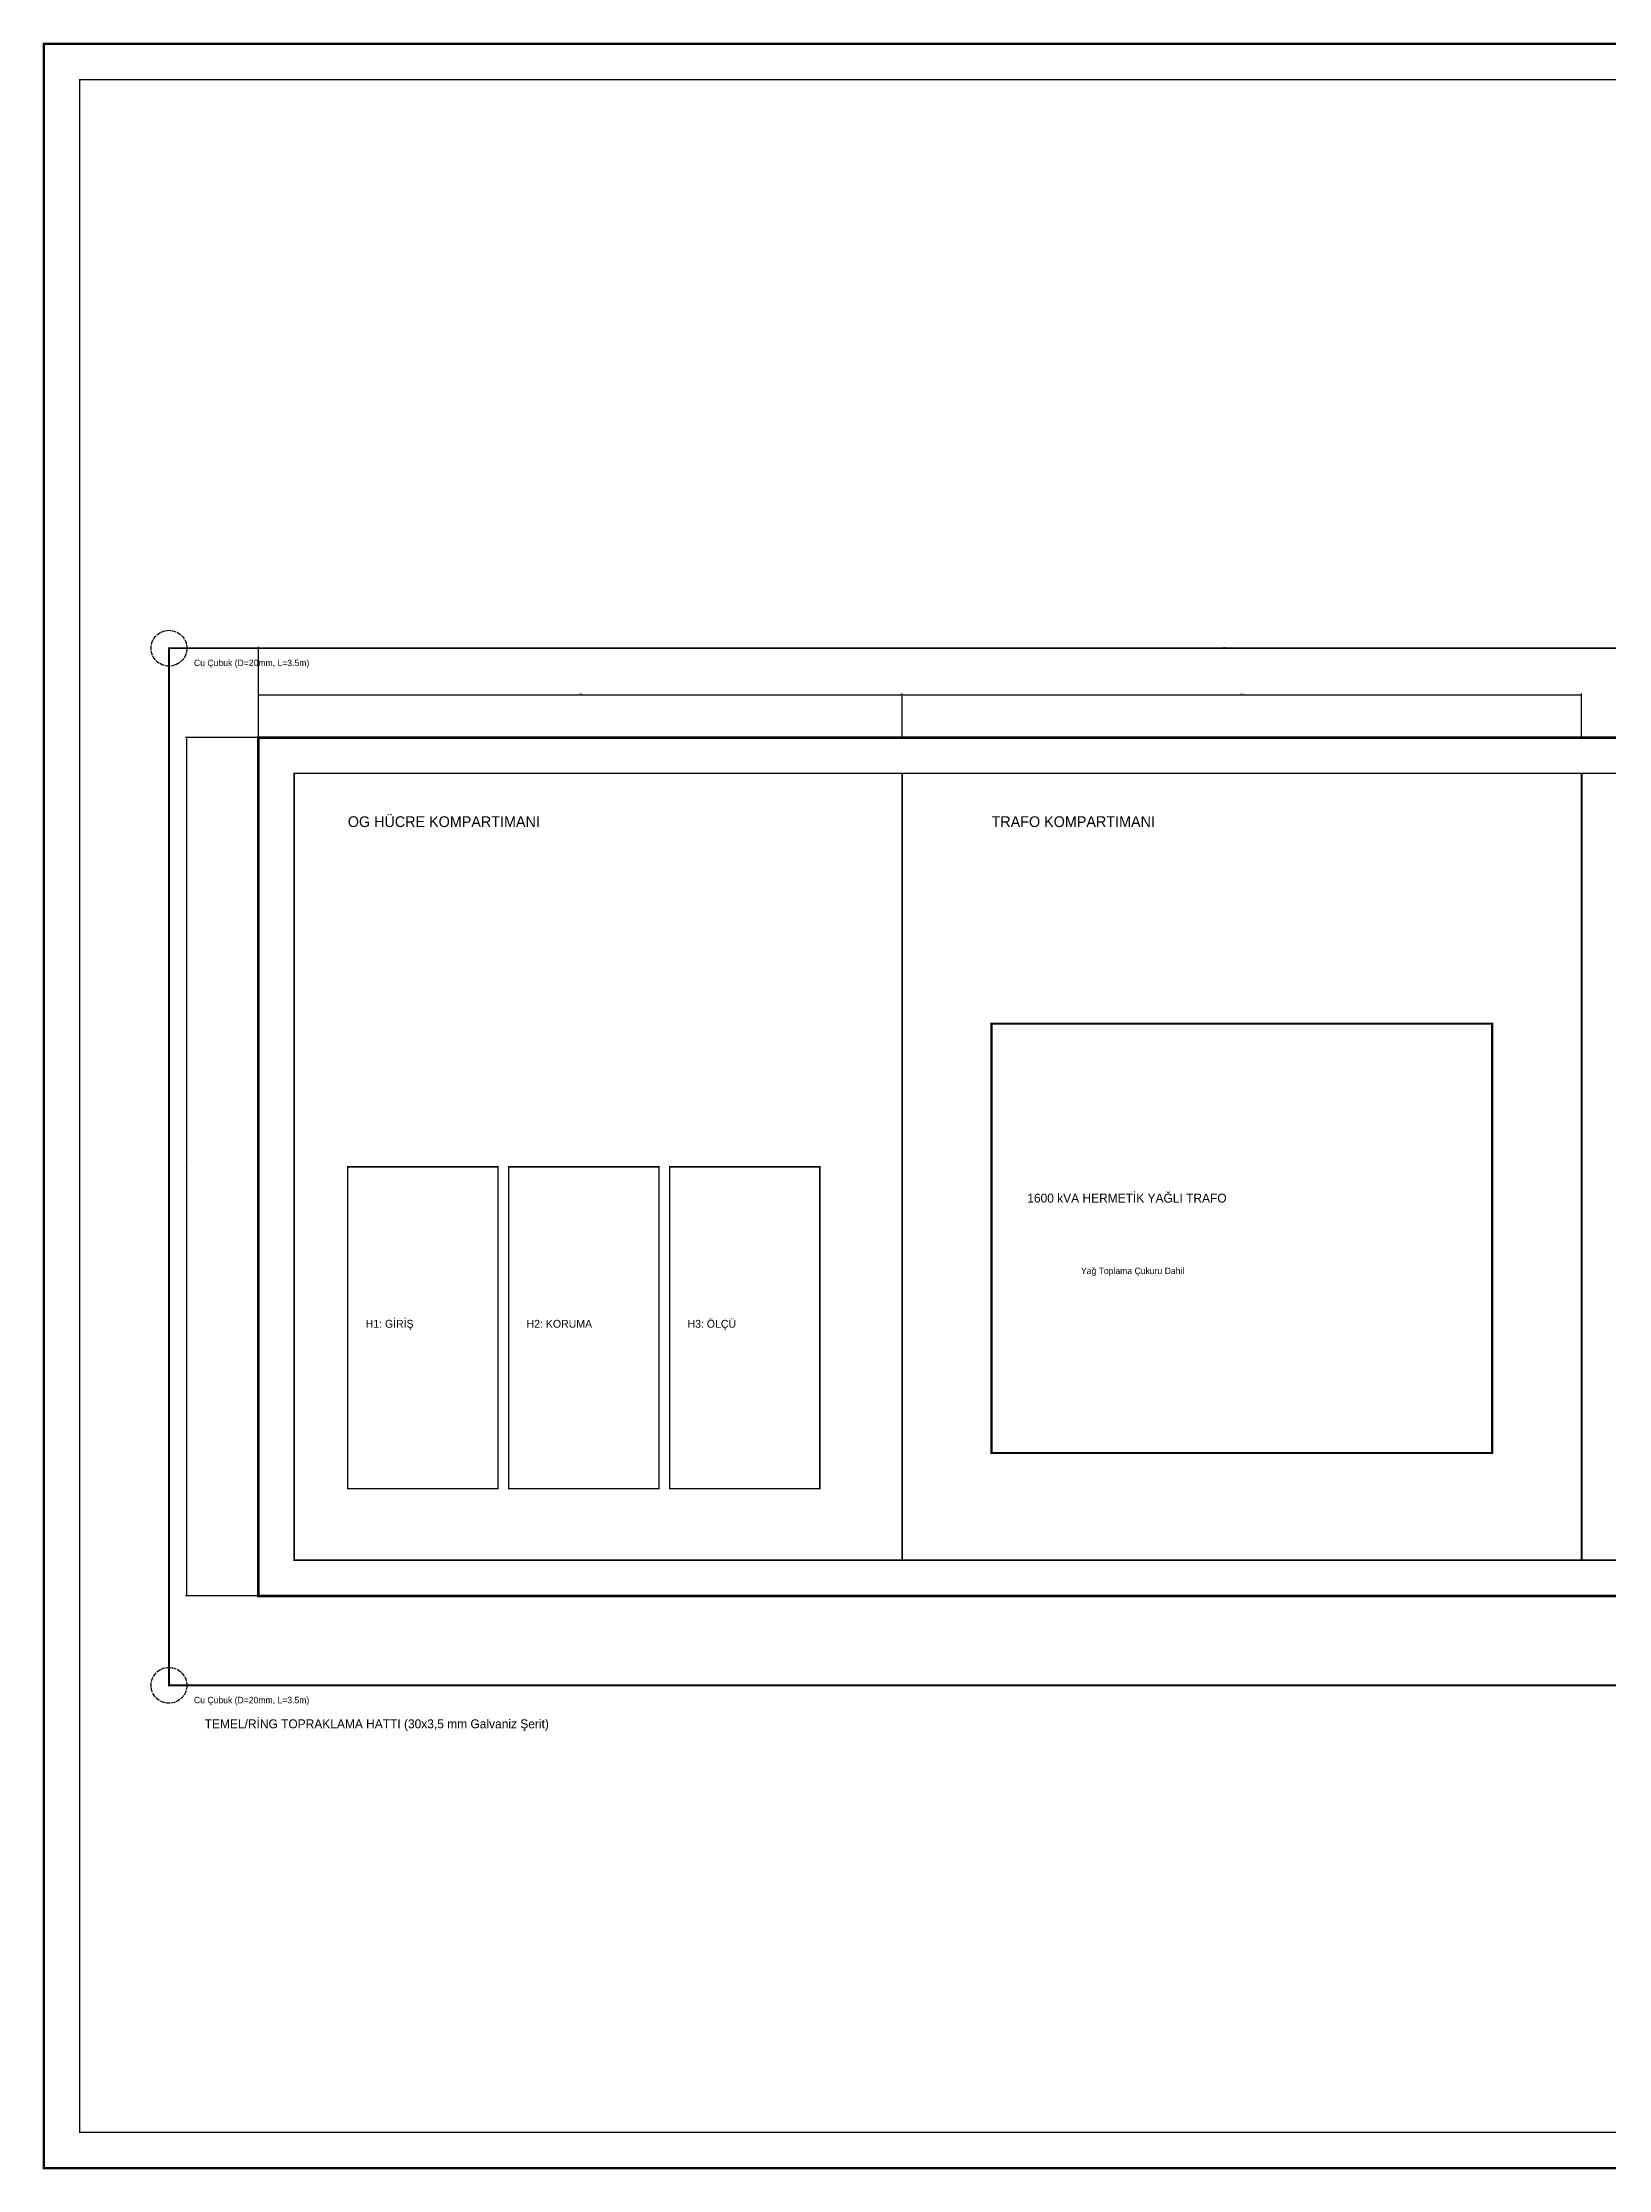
# Model space of a CAD drawing. Header units: metres. Extents: x 0 to 841, y 0 to 594.
# Drawn here: x 0 to 438, y 0 to 594 of the extents above; entities that cross this region are included whole.
import ezdxf

# ---------------------------------------------------------------- set-up
doc = ezdxf.new("R2010")
doc.units = ezdxf.units.M
doc.linetypes.add('DASHED', pattern=[1.524, 1.27, -0.254])
for name, color, linetype in [('CERCEVE', 7, 'Continuous'), ('DUVAR', 7, 'Continuous'), ('EKIPMAN', 4, 'Continuous'), ('OLCU', 3, 'Continuous'), ('TOPRAKLAMA', 3, 'DASHED'), ('YAZI', 7, 'Continuous')]:
    doc.layers.add(name, color=color, linetype=linetype)
doc.styles.add('OpenSansCondensed-Light', font='OpenSansCondensed-Light.ttf')
doc.dimstyles.new('EZ_CURVED', dxfattribs={"dimtxt": 0.25, "dimasz": 0.25, "dimexe": 0.375, "dimexo": 0.125, "dimgap": 0.1, "dimtad": 1, "dimlfac": 100, "dimzin": 12, "dimdsep": 46, "dimtxsty": 'OpenSansCondensed-Light', "dimcen": 2.5, "dimazin": 2, "dimtfac": 0.5, "dimtmove": 2, "dimatfit": 3})

# ---------------------------------------------------------------- blocks, each defined once
blk = doc.blocks.new('*D3')
at = {"layer": 'Defpoints', "color": 0}
for p in [(600, 425), (60, 400), (600, 400)]:
    blk.add_point(p, dxfattribs=at)
at = {"layer": 'OLCU', "color": 0, "lineweight": -2}
for p, q in [((60, 400.12), (60, 425.38)), ((60.25, 425), (599.75, 425)), ((600, 400.12), (600, 425.38))]:
    blk.add_line(p, q, dxfattribs=at)
at = {"layer": 'OLCU', "color": 0}
for points in [[(60.25, 425.04), (60.25, 424.96), (60, 425)], [(599.75, 424.96), (599.75, 425.04), (600, 425)]]:
    blk.add_solid(points, dxfattribs=at)
at = {"layer": 'OLCU', "color": 0, "insert": (330, 425.23), "char_height": 0.25, "attachment_point": 5, "style": 'OpenSansCondensed-Light'}
blk.add_mtext('54000', dxfattribs=at)
blk = doc.blocks.new('*D4')
at = {"layer": 'Defpoints', "color": 0}
for p in [(40, 400), (60, 400), (60, 160)]:
    blk.add_point(p, dxfattribs=at)
at = {"layer": 'OLCU', "color": 0, "lineweight": -2}
for p, q in [((59.88, 400), (39.62, 400)), ((40, 160.25), (40, 399.75)), ((59.88, 160), (39.62, 160))]:
    blk.add_line(p, q, dxfattribs=at)
at = {"layer": 'OLCU', "color": 0}
for points in [[(40.04, 399.75), (39.96, 399.75), (40, 400)], [(39.96, 160.25), (40.04, 160.25), (40, 160)]]:
    blk.add_solid(points, dxfattribs=at)
at = {"layer": 'OLCU', "color": 0, "insert": (39.78, 280), "char_height": 0.25, "attachment_point": 5, "rotation": 90, "style": 'OpenSansCondensed-Light'}
blk.add_mtext('24000', dxfattribs=at)
blk = doc.blocks.new('*D5')
at = {"layer": 'Defpoints', "color": 0}
for p in [(240, 412), (60, 400), (240, 400)]:
    blk.add_point(p, dxfattribs=at)
at = {"layer": 'OLCU', "color": 0, "lineweight": -2}
for p, q in [((60, 400.12), (60, 412.38)), ((60.25, 412), (239.75, 412)), ((240, 400.12), (240, 412.38))]:
    blk.add_line(p, q, dxfattribs=at)
at = {"layer": 'OLCU', "color": 0}
for points in [[(60.25, 412.04), (60.25, 411.96), (60, 412)], [(239.75, 411.96), (239.75, 412.04), (240, 412)]]:
    blk.add_solid(points, dxfattribs=at)
at = {"layer": 'OLCU', "color": 0, "insert": (150, 412.23), "char_height": 0.25, "attachment_point": 5, "style": 'OpenSansCondensed-Light'}
blk.add_mtext('18000', dxfattribs=at)
blk = doc.blocks.new('*D6')
at = {"layer": 'Defpoints', "color": 0}
for p in [(430, 412), (240, 400), (430, 400)]:
    blk.add_point(p, dxfattribs=at)
at = {"layer": 'OLCU', "color": 0, "lineweight": -2}
for p, q in [((240, 400.12), (240, 412.38)), ((240.25, 412), (429.75, 412)), ((430, 400.12), (430, 412.38))]:
    blk.add_line(p, q, dxfattribs=at)
at = {"layer": 'OLCU', "color": 0}
for points in [[(240.25, 412.04), (240.25, 411.96), (240, 412)], [(429.75, 411.96), (429.75, 412.04), (430, 412)]]:
    blk.add_solid(points, dxfattribs=at)
at = {"layer": 'OLCU', "color": 0, "insert": (335, 412.23), "char_height": 0.25, "attachment_point": 5, "style": 'OpenSansCondensed-Light'}
blk.add_mtext('19000', dxfattribs=at)

msp = doc.modelspace()

# ---------------------------------------------------------------- linework, layer by layer
at = {"layer": 'CERCEVE'}
for points, const_width in [([(0, 0), (841, 0), (841, 594), (0, 594), (0, 0)], 0.7), ([(10, 10), (831, 10), (831, 584), (10, 584), (10, 10)], 0.35)]:
    msp.add_lwpolyline(points, dxfattribs=dict(at, const_width=const_width))
at = {"layer": 'DUVAR'}
for points, const_width in [([(60, 160), (600, 160), (600, 400), (60, 400), (60, 160)], 0.8), ([(70, 170), (590, 170), (590, 390), (70, 390), (70, 170)], 0.4), ([(240, 170), (240, 390)], 0.5), ([(430, 170), (430, 390)], 0.5)]:
    msp.add_lwpolyline(points, dxfattribs=dict(at, const_width=const_width))
at = {"layer": 'EKIPMAN'}
for points, const_width in [([(265, 200), (405, 200), (405, 320), (265, 320), (265, 200)], 0.6), ([(85, 190), (127, 190), (127, 280), (85, 280), (85, 190)], 0.4), ([(130, 190), (172, 190), (172, 280), (130, 280), (130, 190)], 0.4), ([(175, 190), (217, 190), (217, 280), (175, 280), (175, 190)], 0.4)]:
    msp.add_lwpolyline(points, dxfattribs=dict(at, const_width=const_width))
at = {"layer": 'TOPRAKLAMA', "const_width": 0.5}
msp.add_lwpolyline([(35, 135), (625, 135), (625, 425), (35, 425), (35, 135)], dxfattribs=at)
at = {"layer": 'TOPRAKLAMA'}
for centre in [(35, 425), (35, 135)]:
    msp.add_circle(centre, 5, dxfattribs=at)

# ---------------------------------------------------------------- texts
for s, height, p in [('Cu Çubuk (D=20mm, L=3.5m)', 1.8, (42, 420)), ('Cu Çubuk (D=20mm, L=3.5m)', 1.8, (42, 130)), ('TEMEL/RİNG TOPRAKLAMA HATTI (30x3,5 mm Galvaniz Şerit)', 2.5, (45, 123))]:
    msp.add_text(s, height=height, dxfattribs=at).set_placement(p)
at = {"layer": 'YAZI'}
for s, height, p in [('OG HÜCRE KOMPARTIMANI', 3, (85, 375)), ('TRAFO KOMPARTIMANI', 3, (265, 375)), ('1600 kVA HERMETİK YAĞLI TRAFO', 2.5, (275, 270)), ('Yağ Toplama Çukuru Dahil', 1.8, (290, 250)), ('H1: GİRİŞ', 2.2, (90, 235)), ('H2: KORUMA', 2.2, (135, 235)), ('H3: ÖLÇÜ', 2.2, (180, 235))]:
    msp.add_text(s, height=height, dxfattribs=at).set_placement(p)

# ---------------------------------------------------------------- dimensions: what is measured, and where the dimension line sits
at = {"layer": 'OLCU'}
for base, p1, p2, picture, middle in [((600, 425), (60, 400), (600, 400), '*D3', (330, 425.225)), ((240, 412), (60, 400), (240, 400), '*D5', (150, 412.225)), ((430, 412), (240, 400), (430, 400), '*D6', (335, 412.225))]:
    dim = msp.add_linear_dim(base=base, p1=p1, p2=p2, dimstyle='EZ_CURVED', dxfattribs=at)
    dim.commit()
    dim.dimension.update_dxf_attribs({"geometry": picture, "text_midpoint": middle})
dim = msp.add_linear_dim(base=(40, 400), p1=(60, 160), p2=(60, 400), angle=90, dimstyle='EZ_CURVED', dxfattribs=at)
dim.commit()
dim.dimension.update_dxf_attribs({"geometry": '*D4', "text_midpoint": (39.775, 280)})

doc.saveas('drawing.dxf')
